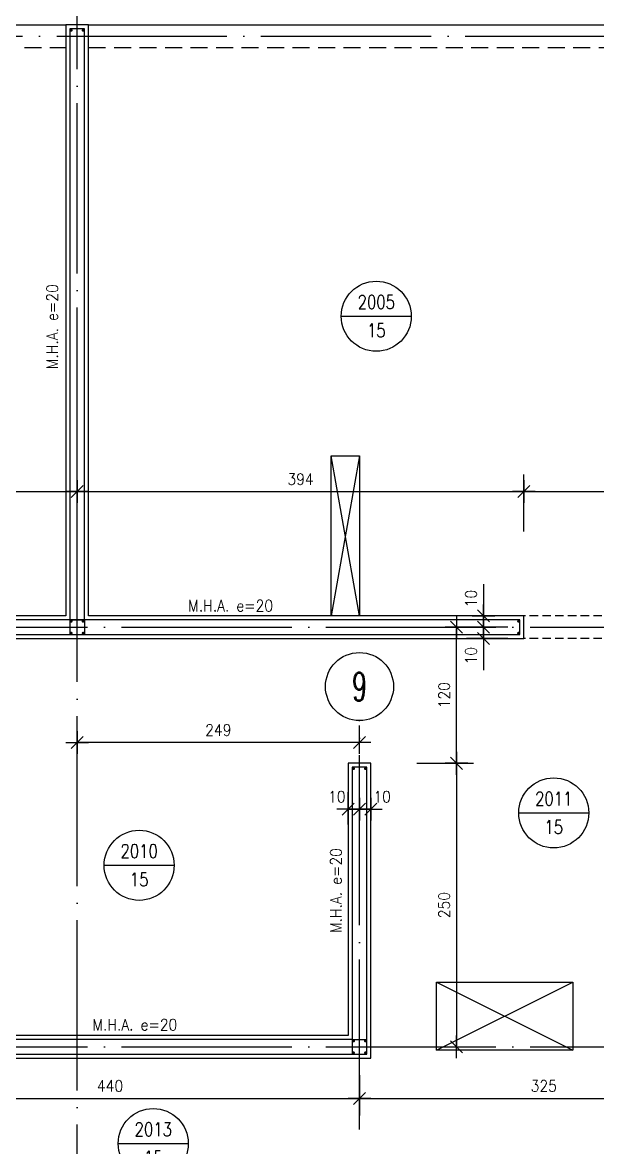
# Model space of a CAD drawing. Extents: x 2750 to 11313, y 3653 to 11429.
# Drawn here: x 6020 to 6527, y 5439 to 6431 of the extents above; entities that cross this region are included whole.
import ezdxf
from ezdxf.enums import TextEntityAlignment as Align

# ---------------------------------------------------------------- set-up
doc = ezdxf.new("R2010")
doc.units = 0
doc.header["$LTSCALE"] = 60
doc.header["$PDMODE"] = 1
for name, pattern in [('EJES', [3, 2.5, -0.25, 0, -0.25]), ('HIDDEN', [0.375, 0.25, -0.125]), ('HIDDEN2', [0.1875, 0.125, -0.0625])]:
    doc.linetypes.add(name, pattern=pattern)
doc.layers.get('0').update_dxf_attribs({"linetype": 'CONTINUOUS'})
doc.layers.get('DEFPOINTS').update_dxf_attribs({"linetype": 'CONTINUOUS'})
for name, color, linetype in [('COTAS', 3, 'CONTINUOUS'), ('CRUCES', 9, 'CONTINUOUS'), ('EJES', 1, 'EJES'), ('MALLA', 1, 'CONTINUOUS'), ('MUROS', 4, 'CONTINUOUS'), ('REFUERZOS', 3, 'HIDDEN2'), ('SHAFT', 1, 'CONTINUOUS'), ('TEXTOS', 2, 'CONTINUOUS'), ('VIGAS', 2, 'CONTINUOUS')]:
    doc.layers.add(name, color=color, linetype=linetype)
doc.layers.add('RLA-LOSAS', color=3, linetype='CONTINUOUS', lineweight=9)
doc.styles.add('COTAS', font='romans.shx', dxfattribs={"width": 0.9})
doc.styles.add('ROMANS', font='romans.shx', dxfattribs={"width": 0.9, "height": 10})
doc.dimstyles.new('50', dxfattribs={"dimtxt": 10, "dimasz": 1, "dimexe": 15, "dimexo": 0, "dimgap": 6, "dimtad": 1, "dimdec": 8, "dimdsep": 46, "dimtxsty": 'COTAS', "dimblk": '$COTA$', "dimcen": 0.09, "dimdle": 10, "dimclrd": 256, "dimclre": 256, "dimclrt": 2, "dimadec": 0, "dimazin": 0, "dimtfac": 1, "dimtdec": 8, "dimtmove": 0, "dimatfit": 2, "dimfxl": 35, "dimfxlon": 1, "dimtolj": 1, "dimarcsym": 0})

# ---------------------------------------------------------------- blocks, each defined once
blk = doc.blocks.new('$COTA$')
at = {"layer": 'COTAS'}
for p, q in [((0, -10), (0, 10)), ((10, 0), (-10, 0)), ((5.3, 5.3), (-5.3, -5.3))]:
    blk.add_line(p, q, dxfattribs=at)
blk = doc.blocks.new('*D27')
at = {"layer": 'COTAS', "lineweight": -2, "transparency": 16777216}
for p, q in [((5877.46, 5502.7), (5877.46, 5467.31)), ((6317.46, 5502.7), (6317.46, 5467.31)), ((5878.46, 5482.31), (6316.46, 5482.31))]:
    blk.add_line(p, q, dxfattribs=at)
at = {"layer": 'DEFPOINTS', "color": 0, "transparency": 16777216}
for p in [(5877.46, 5502.7), (6317.46, 5502.7), (6317.46, 5482.31)]:
    blk.add_point(p, dxfattribs=at)
at = {"layer": 'COTAS', "lineweight": -2, "transparency": 16777216, "rotation": 180}
blk.add_blockref('$COTA$', (5877.46, 5482.31), dxfattribs=at)
at = {"layer": 'COTAS', "lineweight": -2, "transparency": 16777216}
blk.add_blockref('$COTA$', (6317.46, 5482.31), dxfattribs=at)
at = {"layer": 'COTAS', "color": 2, "transparency": 16777216, "insert": (6097.46, 5493.31), "char_height": 10, "attachment_point": 5, "style": 'COTAS'}
blk.add_mtext('\\A1;440', dxfattribs=at)
blk = doc.blocks.new('*D29')
at = {"layer": 'COTAS', "lineweight": -2, "transparency": 16777216}
for p, q in [((6368.11, 5777.71), (6418.11, 5777.71)), ((6403.11, 5776.71), (6403.11, 5528.71)), ((6368.11, 5527.71), (6418.11, 5527.71))]:
    blk.add_line(p, q, dxfattribs=at)
at = {"layer": 'DEFPOINTS', "color": 0, "transparency": 16777216}
for p in [(6327.46, 5777.71), (6327.46, 5527.71), (6403.11, 5527.71)]:
    blk.add_point(p, dxfattribs=at)
at = {"layer": 'COTAS', "lineweight": -2, "transparency": 16777216}
for p, rotation in [((6403.11, 5777.71), 90), ((6403.11, 5527.71), 270)]:
    blk.add_blockref('$COTA$', p, dxfattribs=dict(at, rotation=rotation))
at = {"layer": 'COTAS', "color": 2, "transparency": 16777216, "insert": (6392.11, 5652.71), "char_height": 10, "attachment_point": 5, "rotation": 90, "style": 'COTAS'}
blk.add_mtext('\\A1;250', dxfattribs=at)
blk = doc.blocks.new('*D56')
at = {"layer": 'COTAS', "lineweight": -2, "transparency": 16777216}
for p, q in [((5877.46, 5982.23), (5877.46, 6032.23)), ((6068.46, 5982.23), (6068.46, 6032.23)), ((5878.46, 6017.23), (6067.46, 6017.23))]:
    blk.add_line(p, q, dxfattribs=at)
at = {"layer": 'DEFPOINTS', "color": 0, "transparency": 16777216}
for p in [(6068.46, 6017.23), (5877.46, 5974.07), (6068.46, 5974.4)]:
    blk.add_point(p, dxfattribs=at)
at = {"layer": 'COTAS', "lineweight": -2, "transparency": 16777216, "rotation": 180}
blk.add_blockref('$COTA$', (5877.46, 6017.23), dxfattribs=at)
at = {"layer": 'COTAS', "lineweight": -2, "transparency": 16777216}
blk.add_blockref('$COTA$', (6068.46, 6017.23), dxfattribs=at)
at = {"layer": 'COTAS', "color": 2, "transparency": 16777216, "insert": (5972.96, 6028.23), "char_height": 10, "attachment_point": 5, "style": 'COTAS'}
blk.add_mtext('\\A1;191', dxfattribs=at)
blk = doc.blocks.new('*D57')
at = {"layer": 'COTAS', "lineweight": -2, "transparency": 16777216}
for p, q in [((6068.46, 5982.23), (6068.46, 6032.23)), ((6462.46, 5982.23), (6462.46, 6032.23)), ((6069.46, 6017.23), (6461.46, 6017.23))]:
    blk.add_line(p, q, dxfattribs=at)
at = {"layer": 'DEFPOINTS', "color": 0, "transparency": 16777216}
for p in [(6462.46, 6017.23), (6068.46, 5974.4), (6462.46, 5974.4)]:
    blk.add_point(p, dxfattribs=at)
at = {"layer": 'COTAS', "lineweight": -2, "transparency": 16777216, "rotation": 180}
blk.add_blockref('$COTA$', (6068.46, 6017.23), dxfattribs=at)
at = {"layer": 'COTAS', "lineweight": -2, "transparency": 16777216}
blk.add_blockref('$COTA$', (6462.46, 6017.23), dxfattribs=at)
at = {"layer": 'COTAS', "color": 2, "transparency": 16777216, "insert": (6265.46, 6028.23), "char_height": 10, "attachment_point": 5, "style": 'COTAS'}
blk.add_mtext('\\A1;394', dxfattribs=at)
blk = doc.blocks.new('$EJE$')
at = {"color": 6}
blk.add_circle((0, 0), 30, dxfattribs=at)
at = {"color": 6, "style": 'COTAS', "width": 0.6}
blk.add_attdef('EJE', text='', height=25, dxfattribs=at).set_placement((0, 0), align=Align.MIDDLE)
blk = doc.blocks.new('*D110')
at = {"layer": 'COTAS', "lineweight": -2, "transparency": 16777216}
for p, q in [((6462.46, 5982.23), (6462.46, 6032.23)), ((6642.46, 5982.23), (6642.46, 6032.23)), ((6463.46, 6017.23), (6641.46, 6017.23))]:
    blk.add_line(p, q, dxfattribs=at)
at = {"layer": 'DEFPOINTS', "color": 0, "transparency": 16777216}
for p in [(6642.46, 6017.23), (6462.46, 5974.4), (6642.46, 5980.78)]:
    blk.add_point(p, dxfattribs=at)
at = {"layer": 'COTAS', "lineweight": -2, "transparency": 16777216, "rotation": 180}
blk.add_blockref('$COTA$', (6462.46, 6017.23), dxfattribs=at)
at = {"layer": 'COTAS', "lineweight": -2, "transparency": 16777216}
blk.add_blockref('$COTA$', (6642.46, 6017.23), dxfattribs=at)
at = {"layer": 'COTAS', "color": 2, "transparency": 16777216, "insert": (6552.46, 6028.23), "char_height": 10, "attachment_point": 5, "style": 'COTAS'}
blk.add_mtext('\\A1;180', dxfattribs=at)
blk = doc.blocks.new('*D115')
at = {"layer": 'COTAS', "lineweight": -2, "transparency": 16777216}
for p, q in [((6317.46, 5502.7), (6317.46, 5467.31)), ((6642.46, 5502.7), (6642.46, 5467.31)), ((6318.46, 5482.31), (6641.46, 5482.31))]:
    blk.add_line(p, q, dxfattribs=at)
at = {"layer": 'DEFPOINTS', "color": 0, "transparency": 16777216}
for p in [(6317.46, 5502.7), (6642.46, 5502.7), (6642.46, 5482.31)]:
    blk.add_point(p, dxfattribs=at)
at = {"layer": 'COTAS', "lineweight": -2, "transparency": 16777216, "rotation": 180}
blk.add_blockref('$COTA$', (6317.46, 5482.31), dxfattribs=at)
at = {"layer": 'COTAS', "lineweight": -2, "transparency": 16777216}
blk.add_blockref('$COTA$', (6642.46, 5482.31), dxfattribs=at)
at = {"layer": 'COTAS', "color": 2, "transparency": 16777216, "insert": (6479.96, 5493.31), "char_height": 10, "attachment_point": 5, "style": 'COTAS'}
blk.add_mtext('\\A1;325', dxfattribs=at)
blk = doc.blocks.new('*D120')
at = {"layer": 'COTAS', "lineweight": -2, "transparency": 16777216}
for p, q in [((6448.24, 5897.71), (6411.78, 5897.71)), ((6426.78, 5898.71), (6426.78, 5899.71)), ((6426.78, 5897.71), (6426.78, 5887.71)), ((6448.24, 5887.71), (6411.78, 5887.71)), ((6426.78, 5886.71), (6426.78, 5859.96))]:
    blk.add_line(p, q, dxfattribs=at)
at = {"layer": 'DEFPOINTS', "color": 0, "transparency": 16777216}
for p in [(6426.78, 5897.71), (6448.24, 5897.71), (6448.24, 5887.71)]:
    blk.add_point(p, dxfattribs=at)
at = {"layer": 'COTAS', "lineweight": -2, "transparency": 16777216}
for p, rotation in [((6426.78, 5897.71), 270), ((6426.78, 5887.71), 90)]:
    blk.add_blockref('$COTA$', p, dxfattribs=dict(at, rotation=rotation))
at = {"layer": 'COTAS', "color": 2, "transparency": 16777216, "insert": (6415.78, 5872.61), "char_height": 10, "attachment_point": 5, "rotation": 90, "style": 'COTAS'}
blk.add_mtext('\\A1;10', dxfattribs=at)
blk = doc.blocks.new('*D121')
at = {"layer": 'COTAS', "lineweight": -2, "transparency": 16777216}
for p, q in [((6426.78, 5935.63), (6426.78, 5907.71)), ((6449.6, 5907.71), (6411.78, 5907.71)), ((6426.78, 5908.71), (6426.78, 5909.71)), ((6426.78, 5897.71), (6426.78, 5907.71)), ((6426.78, 5897.71), (6426.78, 5907.71)), ((6448.24, 5897.71), (6411.78, 5897.71)), ((6426.78, 5896.71), (6426.78, 5895.71))]:
    blk.add_line(p, q, dxfattribs=at)
at = {"layer": 'DEFPOINTS', "color": 0, "transparency": 16777216}
for p in [(6426.78, 5907.71), (6449.6, 5907.71), (6448.24, 5897.71)]:
    blk.add_point(p, dxfattribs=at)
at = {"layer": 'COTAS', "lineweight": -2, "transparency": 16777216}
for p, rotation in [((6426.78, 5907.71), 270), ((6426.78, 5897.71), 90)]:
    blk.add_blockref('$COTA$', p, dxfattribs=dict(at, rotation=rotation))
at = {"layer": 'COTAS', "color": 2, "transparency": 16777216, "insert": (6415.78, 5922.99), "char_height": 10, "attachment_point": 5, "rotation": 90, "style": 'COTAS'}
blk.add_mtext('\\A1;10', dxfattribs=at)
blk = doc.blocks.new('*D156')
at = {"layer": 'COTAS', "lineweight": -2, "transparency": 16777216}
for p, q in [((6317.46, 5725.22), (6317.46, 5752.2)), ((6327.46, 5723.86), (6327.46, 5752.2)), ((6316.46, 5737.2), (6315.46, 5737.2)), ((6317.46, 5737.2), (6327.46, 5737.2)), ((6328.46, 5737.2), (6329.46, 5737.2))]:
    blk.add_line(p, q, dxfattribs=at)
at = {"layer": 'DEFPOINTS', "color": 0, "transparency": 16777216}
for p in [(6327.46, 5737.2), (6317.46, 5725.22), (6327.46, 5723.86)]:
    blk.add_point(p, dxfattribs=at)
at = {"layer": 'COTAS', "lineweight": -2, "transparency": 16777216}
blk.add_blockref('$COTA$', (6317.46, 5737.2), dxfattribs=at)
at = {"layer": 'COTAS', "lineweight": -2, "transparency": 16777216, "rotation": 180}
blk.add_blockref('$COTA$', (6327.46, 5737.2), dxfattribs=at)
at = {"layer": 'COTAS', "color": 2, "transparency": 16777216, "insert": (6337.46, 5748.2), "char_height": 10, "attachment_point": 5, "style": 'COTAS'}
blk.add_mtext('\\A1;10', dxfattribs=at)
blk = doc.blocks.new('*D159')
at = {"layer": 'COTAS', "lineweight": -2, "transparency": 16777216}
for p, q in [((6068.46, 5795.11), (6068.46, 5811.06)), ((6317.46, 5795.11), (6317.46, 5811.06)), ((6316.46, 5796.06), (6069.46, 5796.06))]:
    blk.add_line(p, q, dxfattribs=at)
at = {"layer": 'DEFPOINTS', "color": 0, "transparency": 16777216}
for p in [(6068.46, 5796.06), (6068.46, 5795.11), (6317.46, 5795.11)]:
    blk.add_point(p, dxfattribs=at)
at = {"layer": 'COTAS', "lineweight": -2, "transparency": 16777216, "rotation": 180}
blk.add_blockref('$COTA$', (6068.46, 5796.06), dxfattribs=at)
at = {"layer": 'COTAS', "lineweight": -2, "transparency": 16777216}
blk.add_blockref('$COTA$', (6317.46, 5796.06), dxfattribs=at)
at = {"layer": 'COTAS', "color": 2, "transparency": 16777216, "insert": (6192.96, 5807.06), "char_height": 10, "attachment_point": 5, "style": 'COTAS'}
blk.add_mtext('\\A1;249', dxfattribs=at)
blk = doc.blocks.new('*D161')
at = {"layer": 'COTAS', "lineweight": -2, "transparency": 16777216}
for p, q in [((6307.46, 5723.86), (6307.46, 5752.2)), ((6317.46, 5725.22), (6317.46, 5752.2)), ((6306.46, 5737.2), (6305.46, 5737.2)), ((6317.46, 5737.2), (6307.46, 5737.2)), ((6318.46, 5737.2), (6319.46, 5737.2))]:
    blk.add_line(p, q, dxfattribs=at)
at = {"layer": 'DEFPOINTS', "color": 0, "transparency": 16777216}
for p in [(6307.46, 5737.2), (6307.46, 5723.86), (6317.46, 5725.22)]:
    blk.add_point(p, dxfattribs=at)
at = {"layer": 'COTAS', "lineweight": -2, "transparency": 16777216}
blk.add_blockref('$COTA$', (6307.46, 5737.2), dxfattribs=at)
at = {"layer": 'COTAS', "lineweight": -2, "transparency": 16777216, "rotation": 180}
blk.add_blockref('$COTA$', (6317.46, 5737.2), dxfattribs=at)
at = {"layer": 'COTAS', "color": 2, "transparency": 16777216, "insert": (6297.46, 5748.2), "char_height": 10, "attachment_point": 5, "style": 'COTAS'}
blk.add_mtext('\\A1;10', dxfattribs=at)
blk = doc.blocks.new('LOSA')
at = {"color": 6, "linetype": 'Continuous'}
blk.add_line((-30.89, 0), (30.89, 0), dxfattribs=at)
at = {"color": 3, "linetype": 'Continuous'}
blk.add_circle((0, 0), 30.89, dxfattribs=at)
at = {"color": 2, "style": 'COTAS', "width": 0.8}
for tag, p in [('NUMERO', (0, 12.5)), ('E', (0, -12.5))]:
    blk.add_attdef(tag, text='', height=12, dxfattribs=at).set_placement(p, align=Align.MIDDLE)
at = {"layer": 'RLA-LOSAS', "style": 'COTAS', "flags": 1}
blk.add_attdef('DIRVER', text='', height=8.09, rotation=90, dxfattribs=at).set_placement((-30.45, 39.97), align=Align.MIDDLE)
at = {"layer": 'RLA-LOSAS', "linetype": 'ByBlock', "style": 'COTAS', "flags": 1}
blk.add_attdef('CUAVER', text='', height=8.09, rotation=90, dxfattribs=at).set_placement((-49.66, -4.86), align=Align.MIDDLE)
at = {"layer": 'RLA-LOSAS', "style": 'COTAS', "flags": 1}
blk.add_attdef('DIRHOR', text='', height=8.09, dxfattribs=at).set_placement((37.86, -29.26), align=Align.MIDDLE)
at = {"layer": 'RLA-LOSAS', "linetype": 'ByBlock', "style": 'COTAS', "flags": 1}
blk.add_attdef('CUAHOR', text='', height=8.09, dxfattribs=at).set_placement((-9.45, -47.67), align=Align.MIDDLE)
at = {"layer": 'RLA-LOSAS', "style": 'COTAS', "width": 0.7, "flags": 1}
blk.add_attdef('CONTRAFLECHA', text='', height=10, dxfattribs=at).set_placement((0, -67.5), align=Align.MIDDLE)
blk = doc.blocks.new('*D182')
at = {"layer": 'COTAS', "lineweight": -2, "transparency": 16777216}
for p, q in [((6368.11, 5897.71), (6418.11, 5897.71)), ((6403.11, 5778.71), (6403.11, 5896.71)), ((6368.11, 5777.71), (6418.11, 5777.71))]:
    blk.add_line(p, q, dxfattribs=at)
at = {"layer": 'DEFPOINTS', "color": 0, "transparency": 16777216}
for p in [(6368.11, 5897.71), (6403.11, 5897.71), (6368.11, 5777.71)]:
    blk.add_point(p, dxfattribs=at)
at = {"layer": 'COTAS', "lineweight": -2, "transparency": 16777216}
for p, rotation in [((6403.11, 5897.71), 90), ((6403.11, 5777.71), 270)]:
    blk.add_blockref('$COTA$', p, dxfattribs=dict(at, rotation=rotation))
at = {"layer": 'COTAS', "color": 2, "transparency": 16777216, "insert": (6392.11, 5837.71), "char_height": 10, "attachment_point": 5, "rotation": 90, "style": 'COTAS'}
blk.add_mtext('\\A1;120', dxfattribs=at)

msp = doc.modelspace()

# ---------------------------------------------------------------- linework, layer by layer
at = {"layer": 'CRUCES'}
for p, q in [((6317.45585631, 6048.70691493), (6292.45585631, 5907.70691493)), ((6317.45585631, 5907.70691493), (6292.45585631, 6048.70691493)), ((6385.45585631, 5524.70691493), (6505.45585631, 5584.70691493)), ((6385.45585631, 5584.70691493), (6505.45585631, 5524.70691493))]:
    msp.add_line(p, q, dxfattribs=at)
at = {"layer": 'EJES'}
for points in [[(6068.45585631, 4408.70691493), (6068.45585631, 6873.70691493)], [(3348.95585631, 6418.70691493), (7644.95585631, 6418.70691493)], [(3946.45585631, 5897.70691493), (7047.45585631, 5897.70691493)], [(6317.45585631, 5454.78368837), (6317.45585631, 5815.41762306)], [(3946.45585631, 5527.70691493), (7047.45585631, 5527.70691493)]]:
    msp.add_lwpolyline(points, dxfattribs=at)
at = {"layer": 'MALLA'}
for p, q in [((6074.95585631, 5904.20691493), (6061.95585631, 5904.20691493)), ((6061.95585631, 5904.20691493), (6074.95585631, 5904.20691493)), ((6061.95585631, 5904.20691493), (6061.95585631, 5891.20691493)), ((6074.95585631, 5904.20691493), (6074.95585631, 5891.20691493)), ((6310.95585631, 5534.20691493), (6323.95585631, 5534.20691493)), ((6310.95585631, 5534.20691493), (6310.95585631, 5521.20691493))]:
    msp.add_line(p, q, dxfattribs=at)
msp.add_lwpolyline([(5870.95585631, 5891.20691493), (5870.95585631, 5534.20691493), (5674.95585631, 5534.20691493), (5674.95585631, 5521.20691493), (6323.95585631, 5521.20691493), (6323.95585631, 5774.20691493), (6310.95585631, 5774.20691493), (6310.95585631, 5534.20691493), (5883.95585631, 5534.20691493), (5883.95585631, 5891.20691493), (6458.95585631, 5891.20691493), (6458.95585631, 5904.20691493), (6074.95585631, 5904.20691493), (6074.95585631, 6425.20691493), (6061.95585631, 6425.20691493), (6061.95585631, 5904.20691493), (5674.95585631, 5904.20691493), (5674.95585631, 5891.20691493)], close=True, dxfattribs=at)
for points in [[(6062.58085631, 6423.95691493, 1.25, 1.25, -1), (6063.83085631, 6423.95691493, 1.25, 1.25, -1)], [(6073.08085631, 6423.95691493, 1.25, 1.25, -1), (6074.33085631, 6423.95691493, 1.25, 1.25, -1)], [(6062.58085631, 5902.95691493, 1.25, 1.25, -1), (6063.83085631, 5902.95691493, 1.25, 1.25, -1)], [(6062.58085631, 5902.95691493, 1.25, 1.25, -1), (6063.83085631, 5902.95691493, 1.25, 1.25, -1)], [(6073.08085631, 5902.95691493, 1.25, 1.25, -1), (6074.33085631, 5902.95691493, 1.25, 1.25, -1)], [(6073.08085631, 5902.95691493, 1.25, 1.25, -1), (6074.33085631, 5902.95691493, 1.25, 1.25, -1)], [(6457.08085631, 5902.95691493, 1.25, 1.25, -1), (6458.33085631, 5902.95691493, 1.25, 1.25, -1)], [(6062.58085631, 5892.45691493, 1.25, 1.25, -1), (6063.83085631, 5892.45691493, 1.25, 1.25, -1)], [(6073.08085631, 5892.45691493, 1.25, 1.25, -1), (6074.33085631, 5892.45691493, 1.25, 1.25, -1)], [(6457.08085631, 5892.45691493, 1.25, 1.25, -1), (6458.33085631, 5892.45691493, 1.25, 1.25, -1)], [(6311.58085631, 5772.95691493, 1.25, 1.25, -1), (6312.83085631, 5772.95691493, 1.25, 1.25, -1)], [(6322.08085631, 5772.95691493, 1.25, 1.25, -1), (6323.33085631, 5772.95691493, 1.25, 1.25, -1)], [(6311.58085631, 5532.95691493, 1.25, 1.25, -1), (6312.83085631, 5532.95691493, 1.25, 1.25, -1)], [(6322.08085631, 5532.95691493, 1.25, 1.25, -1), (6323.33085631, 5532.95691493, 1.25, 1.25, -1)], [(6311.58085631, 5522.45691493, 1.25, 1.25, -1), (6312.83085631, 5522.45691493, 1.25, 1.25, -1)], [(6322.08085631, 5522.45691493, 1.25, 1.25, -1), (6323.33085631, 5522.45691493, 1.25, 1.25, -1)]]:
    msp.add_lwpolyline(points, format="xyseb", close=True, dxfattribs=at)
at = {"layer": 'MUROS'}
msp.add_lwpolyline([(5867.45585631, 5887.70691493), (5867.45585631, 5537.70691493), (5671.45585631, 5537.70691493), (5671.45585631, 5517.70691493), (6327.45585631, 5517.70691493), (6327.45585631, 5777.70691493), (6307.45585631, 5777.70691493), (6307.45585631, 5537.70691493), (5887.45585631, 5537.70691493), (5887.45585631, 5887.70691493), (6462.45585631, 5887.70691493), (6462.45585631, 5907.70691493), (6078.45585631, 5907.70691493), (6078.45585631, 6428.70691493), (6058.45585631, 6428.70691493), (6058.45585631, 5907.70691493), (5671.45585631, 5907.70691493), (5671.45585631, 5887.70691493)], close=True, dxfattribs=at)
at = {"layer": 'REFUERZOS'}
for p, q in [((6632.45585631, 5907.70691493), (6462.45585631, 5907.70691493)), ((6632.45585631, 5887.70691493), (6462.45585631, 5887.70691493))]:
    msp.add_line(p, q, dxfattribs=at)
at = {"layer": 'SHAFT'}
for points in [[(6317.45585631, 5907.70691493), (6292.45585631, 5907.70691493), (6292.45585631, 6048.70691493), (6317.45585631, 6048.70691493)], [(6385.45585631, 5584.70691493), (6505.45585631, 5584.70691493), (6505.45585631, 5524.70691493), (6385.45585631, 5524.70691493)]]:
    msp.add_lwpolyline(points, close=True, dxfattribs=at)
at = {"layer": 'VIGAS'}
for p, q in [((5504.45585631, 6428.70691493), (6058.45585631, 6428.70691493)), ((6078.45585631, 6428.70691493), (6632.45585631, 6428.70691493))]:
    msp.add_line(p, q, dxfattribs=at)
at = {"layer": 'VIGAS', "linetype": 'HIDDEN'}
for p, q in [((5504.45585631, 6408.70691493), (6058.45585631, 6408.70691493)), ((6078.45585631, 6408.70691493), (6632.45585631, 6408.70691493))]:
    msp.add_line(p, q, dxfattribs=at)

# ---------------------------------------------------------------- block references
for name, p, values in [('LOSA', (6332.2394277, 6171.86440729), {'NUMERO': '2005', 'E': '15'}), ('$EJE$', (6317.45585631, 5845.41762306), {'EJE': '9'}), ('LOSA', (6488.75608491, 5734.00871237), {'NUMERO': '2011', 'E': '15'}), ('LOSA', (6123.13221817, 5687.78303686), {'NUMERO': '2010', 'E': '15'}), ('LOSA', (6135.56172369, 5442.49665451), {'NUMERO': '2013', 'E': '15'})]:
    msp.add_blockref(name, p).add_auto_attribs(values)

# ---------------------------------------------------------------- texts
at = {"layer": 'TEXTOS', "style": 'ROMANS', "width": 0.9}
for p in [(6046.45585631, 6162.70691493), (6296.69899131, 5665.51827144)]:
    msp.add_text('M.H.A. e=20', height=10, rotation=90, dxfattribs=at).set_placement(p, align=Align.MIDDLE)
for p in [(6203.83011092, 5916.70691493), (6119.36834038, 5547.24799944)]:
    msp.add_text('M.H.A. e=20', height=10, dxfattribs=at).set_placement(p, align=Align.MIDDLE)

# ---------------------------------------------------------------- dimensions: what is measured, and where the dimension line sits
at = {"layer": 'COTAS'}
for base, p1, p2, picture, middle in [((6068.4558563143, 6017.2344090487), (5877.4558563143, 5974.0705020659), (6068.4558563143, 5974.397539949), '*D56', (5972.9558563143, 6028.2344090487)), ((6462.4558563143, 6017.2344090487), (6068.4558563143, 5974.397539949), (6462.4558563143, 5974.397539949), '*D57', (6265.4558563143, 6028.2344090487)), ((6317.4558563143, 5482.3140779165), (5877.4558563143, 5502.6974964591), (6317.4558563143, 5502.6974964591), '*D27', (6097.4558563143, 5493.3140779165))]:
    dim = msp.add_linear_dim(base=base, p1=p1, p2=p2, dimstyle='50', override={"dimtmove": 1}, dxfattribs=at)
    dim.commit()
    dim.dimension.update_dxf_attribs({"geometry": picture, "text_midpoint": middle})
for base, p1, p2, picture, middle in [((6642.4558563143, 6017.2344090487), (6462.4558563143, 5974.397539949), (6642.4558563143, 5980.7824268815), '*D110', (6552.4558563143, 6028.2344090487)), ((6068.4558563143, 5796.0562248314), (6317.4558563143, 5795.1051827623), (6068.4558563143, 5795.1051827623), '*D159', (6192.9558563143, 5807.0562248314)), ((6642.4558563143, 5482.3140779165), (6317.4558563143, 5502.6974964591), (6642.4558563143, 5502.6974964591), '*D115', (6479.9558563143, 5493.3140779165))]:
    dim = msp.add_linear_dim(base=base, p1=p1, p2=p2, dimstyle='50', dxfattribs=at)
    dim.commit()
    dim.dimension.update_dxf_attribs({"geometry": picture, "text_midpoint": middle})
for base, p1, p2, angle, picture, middle in [((6426.7835275346, 5907.7069149326), (6448.2400260763, 5897.7069149326), (6449.5978136464, 5907.7069149326), 90, '*D121', (6426.7835275346, 5922.9858342122)), ((6307.4558563143, 5737.2010503235), (6317.4558563143, 5725.2159274931), (6307.4558563143, 5723.858139923), 180, '*D161', (6297.4558563143, 5737.2010503235))]:
    dim = msp.add_linear_dim(base=base, p1=p1, p2=p2, angle=angle, dimstyle='50', override={"dimtmove": 1}, dxfattribs=at)
    dim.commit()
    dim.dimension.update_dxf_attribs({"geometry": picture, "text_midpoint": middle, "dimtype": 160})
for base, p1, p2, picture, middle in [((6403.1137669525, 5897.7069149326), (6368.1137669525, 5777.7069149326), (6368.1137669525, 5897.7069149326), '*D182', (6392.1137669525, 5837.7069149326)), ((6403.1137669525, 5527.7069149326), (6327.4558563143, 5777.7069149326), (6327.4558563143, 5527.7069149326), '*D29', (6392.1137669525, 5652.7069149326))]:
    dim = msp.add_linear_dim(base=base, p1=p1, p2=p2, angle=90, dimstyle='50', dxfattribs=at)
    dim.commit()
    dim.dimension.update_dxf_attribs({"geometry": picture, "text_midpoint": middle})
dim = msp.add_linear_dim(base=(6426.7835275346, 5897.7069149326), p1=(6448.2400260763, 5887.7069149326), p2=(6448.2400260763, 5897.7069149326), angle=90, dimstyle='50', dxfattribs=at)
dim.commit()
dim.dimension.update_dxf_attribs({"geometry": '*D120', "text_midpoint": (6426.7835275346, 5872.6074060902), "dimtype": 160})
dim = msp.add_linear_dim(base=(6327.4558563143, 5737.2010503235), p1=(6317.4558563143, 5725.2159274931), p2=(6327.4558563143, 5723.858139923), dimstyle='50', override={"dimtmove": 1}, dxfattribs=at)
dim.commit()
dim.dimension.update_dxf_attribs({"geometry": '*D156', "text_midpoint": (6337.4558563143, 5737.2010503235), "dimtype": 160})

doc.saveas('drawing.dxf')
